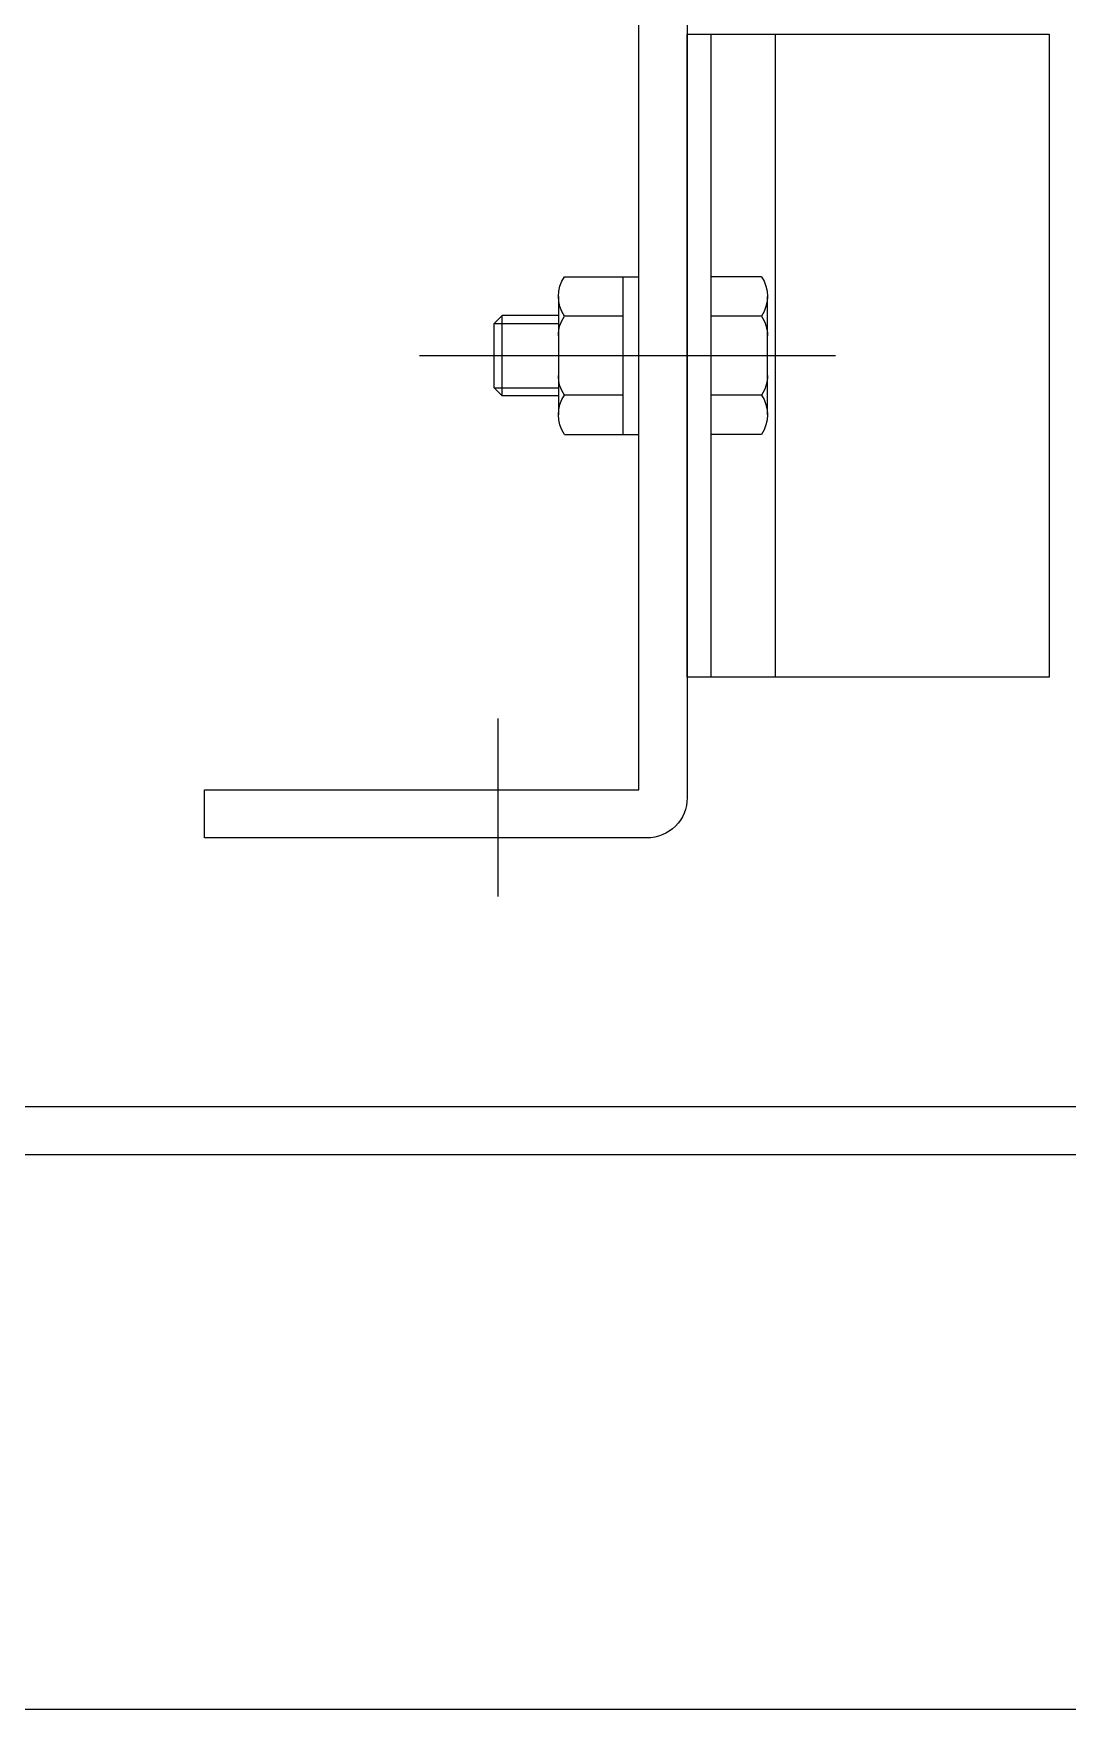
# Model space of a CAD drawing. Header units: millimetres. Extents: x 5544 to 245194, y -610088 to 30375.
# Drawn here: x 70807.7 to 70936.3, y 8329.6 to 8538.1 of the extents above; entities that cross this region are included whole.
import ezdxf
from ezdxf.lldxf.tags import DXFTag

# ---------------------------------------------------------------- set-up
doc = ezdxf.new("R2010")
doc.units = ezdxf.units.MM
for name, color, linetype in [('0시설', 7, 'Continuous'), ('0콘크리트', 2, 'Continuous'), ('1', 1, 'CENTER2'), ('2', 1, 'CENTER'), ('4', 4, 'Continuous')]:
    doc.layers.add(name, color=color, linetype=linetype)
doc.layers.add('6', color=6, linetype='Continuous', lineweight=30)
tags = doc.linetypes.add('CENTER', pattern=[2, 1.25, -0.25, 0.25, -0.25]).pattern_tags.tags
tags[10:11] = [DXFTag(74, 4), DXFTag(75, 0), DXFTag(340, '0'), DXFTag(46, 1.0), DXFTag(50, 0.0), DXFTag(44, 0.0), DXFTag(45, 0.0)]
tags[8:9] = [DXFTag(74, 4), DXFTag(75, 0), DXFTag(340, '0'), DXFTag(46, 1.0), DXFTag(50, 0.0), DXFTag(44, 0.0), DXFTag(45, 0.0)]
tags[6:7] = [DXFTag(74, 4), DXFTag(75, 0), DXFTag(340, '0'), DXFTag(46, 1.0), DXFTag(50, 0.0), DXFTag(44, 0.0), DXFTag(45, 0.0)]
tags[4:5] = [DXFTag(74, 4), DXFTag(75, 0), DXFTag(340, '0'), DXFTag(46, 1.0), DXFTag(50, 0.0), DXFTag(44, 0.0), DXFTag(45, 0.0)]
tags = doc.linetypes.add('CENTER2', pattern=[1.125, 0.75, -0.125, 0.125, -0.125]).pattern_tags.tags
tags[10:11] = [DXFTag(74, 4), DXFTag(75, 0), DXFTag(340, '0'), DXFTag(46, 1.0), DXFTag(50, 0.0), DXFTag(44, 0.0), DXFTag(45, 0.0)]
tags[8:9] = [DXFTag(74, 4), DXFTag(75, 0), DXFTag(340, '0'), DXFTag(46, 1.0), DXFTag(50, 0.0), DXFTag(44, 0.0), DXFTag(45, 0.0)]
tags[6:7] = [DXFTag(74, 4), DXFTag(75, 0), DXFTag(340, '0'), DXFTag(46, 1.0), DXFTag(50, 0.0), DXFTag(44, 0.0), DXFTag(45, 0.0)]
tags[4:5] = [DXFTag(74, 4), DXFTag(75, 0), DXFTag(340, '0'), DXFTag(46, 1.0), DXFTag(50, 0.0), DXFTag(44, 0.0), DXFTag(45, 0.0)]
tags = doc.linetypes.add('HIDDEN', pattern=[0.375, 0.25, -0.125]).pattern_tags.tags
tags[6:7] = [DXFTag(74, 4), DXFTag(75, 0), DXFTag(340, '0'), DXFTag(46, 1.0), DXFTag(50, 0.0), DXFTag(44, 0.0), DXFTag(45, 0.0)]
tags[4:5] = [DXFTag(74, 4), DXFTag(75, 0), DXFTag(340, '0'), DXFTag(46, 1.0), DXFTag(50, 0.0), DXFTag(44, 0.0), DXFTag(45, 0.0)]

# ---------------------------------------------------------------- blocks, each defined once
blk = doc.blocks.new('웨이트')
at = {"color": 1, "linetype": 'CENTER2'}
for p in [(-4394.53, 8027.08), (-4394.53, 8002.08), (-4394.53, 8002.08), (-4394.53, 8002.08), (-4394.53, 8002.08)]:
    blk.add_line(p, (-4394.53, 7975.34), dxfattribs=at)
for p, q in [((-4398.53, 8017.8), (-4399.53, 8016.8)), ((-4398.53, 8017.8), (-4399.53, 8016.8)), ((-4398.53, 8017.8), (-4398.53, 8009.8)), ((-4390.53, 8017.8), (-4398.53, 8017.8)), ((-4398.53, 8017.8), (-4398.53, 8009.8)), ((-4390.53, 8017.8), (-4398.53, 8017.8)), ((-4390.53, 8017.8), (-4390.53, 8009.8)), ((-4390.53, 8017.8), (-4389.53, 8016.8)), ((-4390.53, 8017.8), (-4390.53, 8009.8)), ((-4390.53, 8017.8), (-4389.53, 8016.8)), ((-4399.53, 8009.8), (-4399.53, 8016.8)), ((-4399.53, 8009.8), (-4399.53, 8016.8)), ((-4389.53, 8016.8), (-4399.53, 8016.8)), ((-4389.53, 8016.8), (-4399.53, 8016.8)), ((-4389.53, 8009.8), (-4389.53, 8016.8)), ((-4389.53, 8009.8), (-4389.53, 8016.8)), ((-4401.89, 8009.8), (-4387.17, 8009.8)), ((-4401.89, 8009.8), (-4387.17, 8009.8)), ((-4404.34, 8009.04), (-4404.34, 8001.8)), ((-4404.34, 8009.04), (-4404.34, 8001.8)), ((-4399.44, 8001.8), (-4399.44, 8009.04)), ((-4399.44, 8001.8), (-4399.44, 8009.04)), ((-4389.62, 8001.8), (-4389.62, 8009.04)), ((-4389.62, 8001.8), (-4389.62, 8009.04)), ((-4384.71, 8009.04), (-4384.71, 8001.8)), ((-4384.71, 8009.04), (-4384.71, 8001.8)), ((-4404.34, 8001.8), (-4404.34, 7999.8)), ((-4404.34, 8001.8), (-4404.34, 7999.8)), ((-4404.34, 8001.8), (-4384.71, 8001.8)), ((-4404.34, 8001.8), (-4384.71, 8001.8)), ((-4384.71, 8001.8), (-4384.71, 7999.8)), ((-4384.71, 8001.8), (-4384.71, 7999.8)), ((-4354.53, 7990.8), (-4434.53, 7990.8)), ((-4404.34, 7984.56), (-4404.34, 7990.8)), ((-4399.44, 7984.56), (-4399.44, 7990.8)), ((-4389.62, 7984.56), (-4389.62, 7990.8)), ((-4384.71, 7984.56), (-4384.71, 7990.8)), ((-4387.17, 7983.8), (-4401.89, 7983.8))]:
    blk.add_line(p, q)
blk.add_lwpolyline([(-4340.53, 7999.8), (-4448.53, 7999.8), (-4448.53, 8073.8), (-4454.53, 8073.8), (-4454.53, 7998.8, 0.414214), (-4449.53, 7993.8), (-4339.53, 7993.8, 0.414214), (-4334.53, 7998.8), (-4334.53, 8053.8), (-4340.53, 8053.8)], format="xyb", close=True)
blk.add_lwpolyline([(-4354.53, 7993.8), (-4434.53, 7993.8), (-4434.53, 7948.8), (-4354.53, 7948.8)], close=True)
for centre, start, end in [((-4401.89, 8005.46), 55.6158, 124.3842), ((-4401.89, 8005.46), 55.6158, 124.3842), ((-4396.98, 8005.46), 90, 124.3842), ((-4396.98, 8005.46), 90, 124.3842), ((-4392.07, 8005.46), 55.6158, 90), ((-4392.07, 8005.46), 55.6158, 90), ((-4387.17, 8005.46), 55.6158, 124.3842), ((-4387.17, 8005.46), 55.6158, 124.3842), ((-4401.89, 7988.15), 235.6158, 304.3842), ((-4396.98, 7988.15), 235.6158, 270), ((-4392.07, 7988.15), 270, 304.3842), ((-4387.17, 7988.15), 235.6158, 304.3842)]:
    blk.add_arc(centre, 4.34, start, end)
at = {"layer": '1'}
blk.add_line((-4327.25, 8017.3), (-4349.38, 8017.3), dxfattribs=at)
at = {"layer": '2'}
blk.add_line((-4354.53, 7982.8), (-4434.53, 7982.8), dxfattribs=at)
blk = doc.blocks.new('WEIGHT')
at = {"layer": '0시설', "lineweight": -3, "ltscale": 10, "rotation": 270}
blk.add_blockref('웨이트', (-8581.3, -7463.53), dxfattribs=at)
blk = doc.blocks.new('LY용 벽체브라켓')
at = {"layer": '4', "linetype": 'Continuous'}
blk.add_line((389351.22, -458567.28), (390671.22, -458567.28), dxfattribs=at)
blk.add_lwpolyline([(389351.22, -458561.28), (389351.22, -458636.28), (390671.22, -458636.28), (390671.22, -458561.28), (389351.22, -458561.28)], dxfattribs=at)

msp = doc.modelspace()

# ---------------------------------------------------------------- block references
at = {"layer": '0콘크리트', "lineweight": -3, "xscale": -1}
msp.add_blockref('WEIGHT', (70301.49, 11567.04), dxfattribs=at)
at = {"layer": '6', "linetype": 'HIDDEN', "xscale": -1}
msp.add_blockref('LY용 벽체브라켓', (460312.71, 466965.91), dxfattribs=at)

doc.saveas('drawing.dxf')
